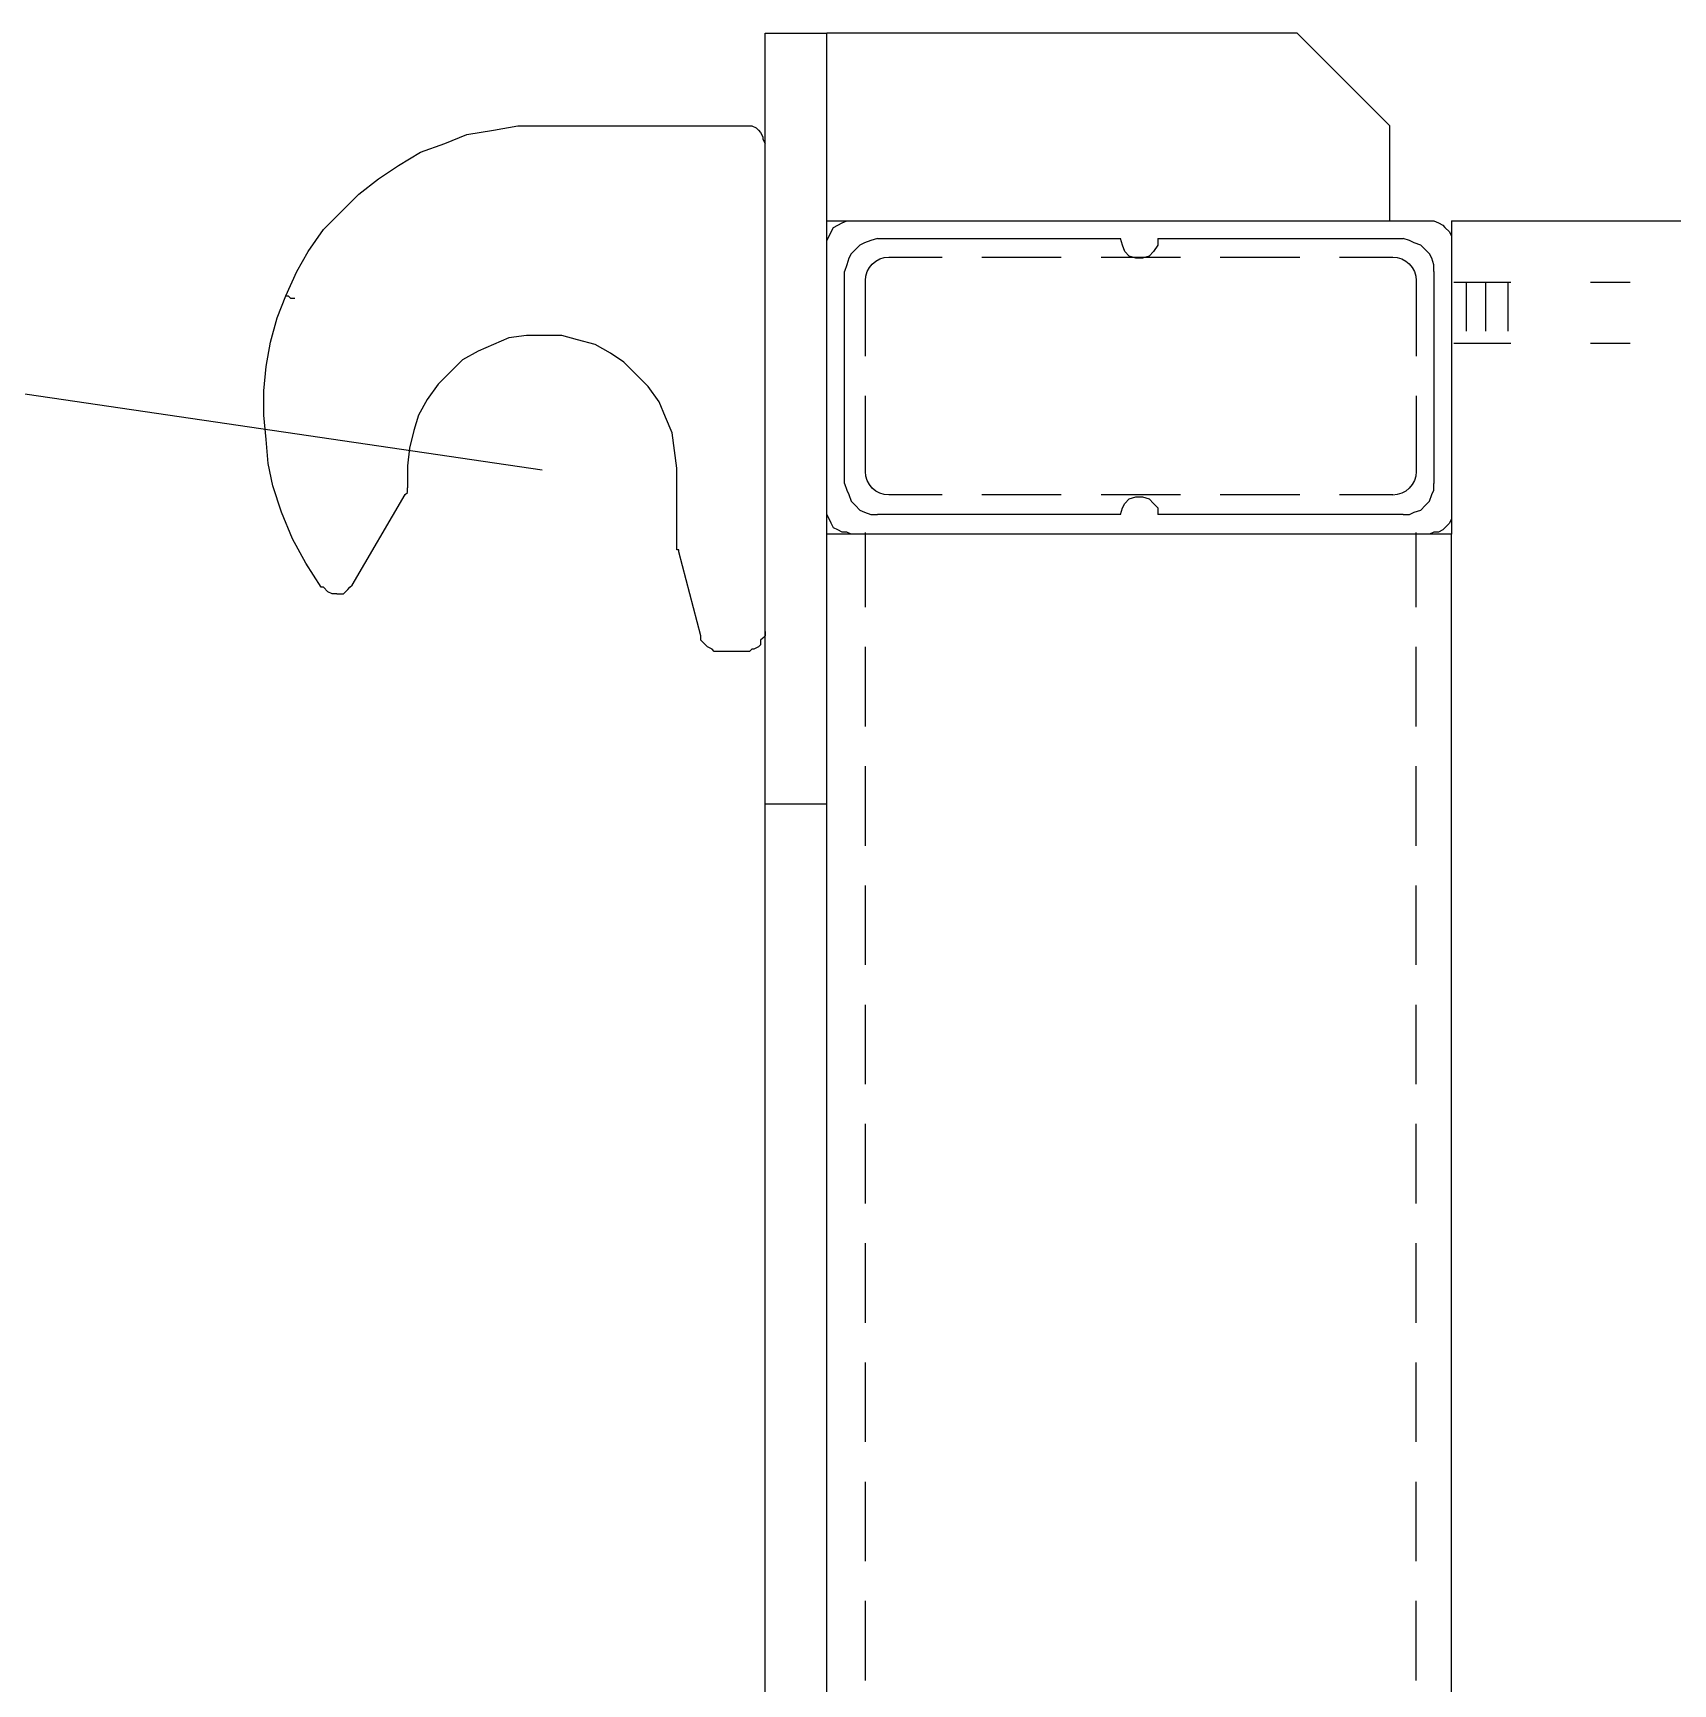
# Model space of a CAD drawing. Extents: x 3 to 294, y 5 to 205.
# Drawn here: x 179.51 to 205.71, y 157.56 to 183.94 of the extents above; entities that cross this region are included whole.
import ezdxf

# ---------------------------------------------------------------- set-up
doc = ezdxf.new("R2010")
doc.units = 0
doc.layers.get('0').update_dxf_attribs({"linetype": 'CONTINUOUS'})

msp = doc.modelspace()

# ---------------------------------------------------------------- linework, layer by layer
at = {"color": 7}
for points in [[(191.205556, 183.938333), (192.193333, 183.938333)], [(191.205556, 171.626389), (191.205556, 183.938333)], [(199.7075, 183.938333), (192.193333, 183.938333)], [(192.193333, 180.551667), (192.193333, 183.938333)], [(201.189167, 182.456667), (199.7075, 183.938333)], [(183.550278, 179.740278), (183.726667, 180.128333), (183.903056, 180.445833), (184.15, 180.798611), (184.432222, 181.080833), (184.714444, 181.363056), (185.031944, 181.61), (185.349444, 181.821667), (185.702222, 182.033333), (186.090278, 182.174444), (186.443056, 182.315556), (186.866389, 182.386111), (187.254444, 182.456667), (187.6425, 182.456667)], [(187.6425, 182.456667), (190.888056, 182.456667)], [(190.888056, 182.456667), (190.958611, 182.456667), (190.993889, 182.456667), (191.064444, 182.421389), (191.099722, 182.386111), (191.135, 182.350833), (191.170278, 182.280278), (191.170278, 182.245), (191.205556, 182.174444)], [(201.189167, 180.939722), (201.189167, 182.456667)], [(192.193333, 180.939722), (192.581389, 180.939722)], [(192.193333, 180.551667), (192.193333, 180.622222), (192.228611, 180.692778), (192.263889, 180.763333), (192.299167, 180.833889), (192.369722, 180.869167), (192.440278, 180.904444), (192.510833, 180.939722), (192.581389, 180.939722)], [(192.581389, 180.939722), (201.824167, 180.939722)], [(201.824167, 180.939722), (201.894722, 180.939722), (201.965278, 180.904444), (202.035833, 180.869167), (202.071111, 180.833889), (202.141667, 180.763333), (202.176944, 180.692778), (202.176944, 180.622222), (202.176944, 180.551667)], [(202.176944, 180.939722), (202.176944, 180.551667)], [(202.176944, 180.939722), (202.847222, 180.939722)], [(202.847222, 180.939722), (202.917778, 180.939722), (203.023611, 180.939722), (203.094167, 180.939722), (203.164722, 180.939722), (203.235278, 180.939722), (203.341111, 180.939722), (203.411667, 180.939722), (203.446944, 180.939722)], [(203.446944, 180.939722), (208.844444, 180.939722)], [(192.193333, 176.318333), (192.193333, 180.551667)], [(193.004722, 180.6575), (192.898889, 180.622222), (192.793056, 180.586944), (192.7225, 180.551667), (192.651944, 180.481111), (192.581389, 180.410556), (192.546111, 180.34), (192.510833, 180.234167), (192.475556, 180.128333)], [(193.004722, 180.6575), (196.885278, 180.6575)], [(197.485, 180.6575), (197.485, 180.551667), (197.414444, 180.445833), (197.343889, 180.375278), (197.238056, 180.34), (197.132222, 180.34), (197.026389, 180.375278), (196.955833, 180.445833), (196.920556, 180.551667), (196.885278, 180.6575)], [(197.485, 180.6575), (201.400833, 180.6575)], [(201.894722, 180.128333), (201.894722, 180.234167), (201.859444, 180.34), (201.824167, 180.410556), (201.753611, 180.481111), (201.683056, 180.551667), (201.577222, 180.586944), (201.506667, 180.622222), (201.400833, 180.6575)], [(202.176944, 180.551667), (202.176944, 176.318333)], [(192.810377, 179.983483), (192.817433, 180.056508), (192.838952, 180.127063), (192.873524, 180.191622), (192.920091, 180.248419), (192.976888, 180.295338), (193.041799, 180.329911), (193.112002, 180.351077), (193.18538, 180.358486)], [(193.185274, 180.35838), (194.035468, 180.35838)], [(194.670468, 180.35838), (195.940468, 180.35838)], [(196.575468, 180.35838), (197.845468, 180.35838)], [(198.480468, 180.35838), (199.750468, 180.35838)], [(200.385468, 180.35838), (201.23531, 180.35838)], [(201.235451, 180.35838), (201.308476, 180.351324), (201.379032, 180.329805), (201.44359, 180.295232), (201.500387, 180.248666), (201.547307, 180.191869), (201.581879, 180.126957), (201.603046, 180.056755), (201.610454, 179.983377)], [(192.475556, 176.741667), (192.475556, 180.128333)], [(192.810377, 178.775854), (192.810377, 179.983412)], [(201.610348, 179.983483), (201.610348, 178.775924)], [(201.894722, 180.128333), (201.894722, 176.741667)], [(202.210353, 179.9584), (202.410378, 179.9584)], [(202.410378, 179.9584), (202.410378, 179.175939)], [(202.410378, 179.9584), (202.720822, 179.9584)], [(202.720716, 179.9584), (202.720716, 179.175939)], [(202.720716, 179.9584), (203.074199, 179.9584)], [(203.074376, 179.9584), (203.074376, 179.175939)], [(203.074376, 179.9584), (203.125529, 179.9584)], [(204.395529, 179.9584), (205.030529, 179.9584)], [(183.338611, 176.706389), (183.268056, 177.059167), (183.232778, 177.447222), (183.1975, 177.835278), (183.1975, 178.223333), (183.232778, 178.611389), (183.303333, 178.999444), (183.409167, 179.3875), (183.550278, 179.740278)], [(183.550278, 179.740278), (183.585556, 179.740278), (183.620833, 179.705), (183.691389, 179.705)], [(189.794444, 176.988611), (189.759167, 177.270833), (189.723889, 177.553056), (189.618056, 177.8), (189.512222, 178.046944), (189.335833, 178.293889), (189.159444, 178.470278), (188.947778, 178.681944), (188.736111, 178.823056), (188.489167, 178.964167), (188.206944, 179.034722), (187.96, 179.105278), (187.677778, 179.105278), (187.395556, 179.105278), (187.113333, 179.07), (186.866389, 178.964167), (186.619444, 178.858333), (186.3725, 178.717222), (186.160833, 178.505556), (185.984444, 178.329167), (185.808056, 178.082222), (185.666944, 177.835278), (185.596389, 177.588333), (185.525833, 177.306111), (185.490556, 177.023889), (185.490556, 176.776944)], [(187.6425, 176.953333), (173.249167, 179.07)], [(202.210353, 178.983393), (202.410378, 178.983393)], [(202.410378, 178.983393), (202.720822, 178.983393)], [(202.720716, 178.983393), (203.074199, 178.983393)], [(203.074376, 178.983393), (203.125529, 178.983393)], [(204.395529, 178.983393), (205.030529, 178.983393)], [(192.810377, 176.933296), (192.810377, 178.140854)], [(201.610348, 178.140924), (201.610348, 176.933366)], [(189.794444, 176.353611), (189.794444, 176.988611)], [(184.114722, 175.083611), (183.867778, 175.471667), (183.656111, 175.859722), (183.479722, 176.283056), (183.338611, 176.706389)], [(185.490556, 176.776944), (185.490556, 176.741667)], [(185.490556, 176.741667), (185.490556, 176.671111)], [(192.475556, 176.741667), (192.510833, 176.635833), (192.546111, 176.565278), (192.581389, 176.459444), (192.651944, 176.388889), (192.7225, 176.318333), (192.793056, 176.283056), (192.898889, 176.247778), (193.004722, 176.247778)], [(193.185274, 176.558399), (193.112249, 176.565454), (193.041693, 176.586974), (192.977135, 176.621546), (192.920338, 176.668113), (192.873418, 176.72491), (192.838846, 176.789821), (192.817679, 176.860024), (192.810271, 176.933401)], [(201.610348, 176.933296), (201.603293, 176.860271), (201.581773, 176.789715), (201.547201, 176.725157), (201.500634, 176.668359), (201.443837, 176.62144), (201.378926, 176.586868), (201.308723, 176.565701), (201.235345, 176.558293)], [(201.400833, 176.247778), (201.506667, 176.247778), (201.577222, 176.283056), (201.683056, 176.318333), (201.753611, 176.388889), (201.824167, 176.459444), (201.859444, 176.565278), (201.894722, 176.635833), (201.894722, 176.741667)], [(184.608611, 175.118889), (185.455278, 176.565278)], [(185.455278, 176.565278), (185.490556, 176.600556), (185.490556, 176.635833), (185.490556, 176.671111)], [(194.035257, 176.558399), (193.185415, 176.558399)], [(195.940257, 176.558399), (194.670257, 176.558399)], [(197.845257, 176.558399), (196.575257, 176.558399)], [(196.885278, 176.247778), (196.920556, 176.353611), (196.955833, 176.424167), (197.026389, 176.494722), (197.132222, 176.53), (197.238056, 176.53), (197.343889, 176.494722), (197.414444, 176.424167), (197.485, 176.353611), (197.485, 176.247778)], [(199.750257, 176.558399), (198.480257, 176.558399)], [(201.235451, 176.558399), (200.385257, 176.558399)], [(189.794444, 175.789167), (189.794444, 175.895), (189.794444, 175.965556), (189.794444, 176.071389), (189.794444, 176.2125), (189.794444, 176.353611)], [(192.193333, 171.626389), (192.193333, 176.318333)], [(192.581389, 175.930278), (192.510833, 175.965556), (192.440278, 175.965556), (192.369722, 176.000833), (192.299167, 176.036111), (192.263889, 176.106667), (192.228611, 176.177222), (192.193333, 176.247778), (192.193333, 176.318333)], [(196.885278, 176.247778), (193.004722, 176.247778)], [(201.400833, 176.247778), (197.485, 176.247778)], [(202.176944, 176.318333), (202.176944, 176.247778), (202.176944, 176.177222), (202.141667, 176.106667), (202.071111, 176.036111), (202.035833, 176.000833), (201.965278, 175.965556), (201.894722, 175.965556), (201.824167, 175.930278)], [(202.176944, 176.318333), (202.176944, 175.930278)], [(192.581389, 175.930278), (192.510833, 175.930278), (192.440278, 175.930278), (192.369722, 175.930278), (192.299167, 175.930278), (192.263889, 175.930278), (192.228611, 175.930278), (192.193333, 175.930278)], [(201.824167, 175.930278), (192.581389, 175.930278)], [(192.810377, 174.765794), (192.810377, 175.958535)], [(201.610348, 174.765794), (201.610348, 175.958535)], [(202.176944, 175.930278), (202.141667, 175.930278), (202.071111, 175.930278), (202.035833, 175.930278), (201.965278, 175.930278), (201.894722, 175.930278), (201.824167, 175.930278)], [(202.176944, 142.451667), (202.176944, 175.930278)], [(189.794444, 175.753889), (189.794444, 175.789167)], [(189.829722, 175.648056), (189.829722, 175.683333), (189.794444, 175.683333), (189.794444, 175.753889)], [(190.1825, 174.3075), (189.829722, 175.648056)], [(184.361667, 174.977778), (184.291111, 174.977778), (184.220556, 175.013056), (184.15, 175.083611), (184.114722, 175.083611)], [(184.361667, 174.977778), (184.396944, 174.977778), (184.4675, 174.977778), (184.502778, 175.013056), (184.538056, 175.048333), (184.573333, 175.083611), (184.608611, 175.118889)], [(191.205556, 174.378056), (191.205556, 174.3075), (191.170278, 174.272222), (191.135, 174.236944), (191.135, 174.166389), (191.099722, 174.131111), (191.029167, 174.095833), (190.993889, 174.095833), (190.958611, 174.060556), (190.888056, 174.060556)], [(190.464722, 174.060556), (190.394167, 174.060556), (190.358889, 174.095833), (190.288333, 174.131111), (190.253056, 174.166389), (190.217778, 174.201667), (190.1825, 174.236944), (190.1825, 174.3075)], [(192.810377, 172.860794), (192.810377, 174.130794)], [(201.610348, 172.860794), (201.610348, 174.130794)], [(190.888056, 174.060556), (190.464722, 174.060556)], [(192.810377, 170.955794), (192.810377, 172.225794)], [(201.610348, 170.955794), (201.610348, 172.225794)], [(191.205556, 171.626389), (192.193333, 171.626389)], [(191.205556, 137.336389), (191.205556, 171.626389)], [(192.193333, 152.541111), (192.193333, 171.626389)], [(192.810377, 169.050794), (192.810377, 170.320794)], [(201.610348, 169.050794), (201.610348, 170.320794)], [(192.810377, 167.145794), (192.810377, 168.415794)], [(201.610348, 167.145794), (201.610348, 168.415794)], [(192.810377, 165.240794), (192.810377, 166.510794)], [(201.610348, 165.240794), (201.610348, 166.510794)], [(192.810377, 163.335794), (192.810377, 164.605794)], [(201.610348, 163.335794), (201.610348, 164.605794)], [(192.810377, 161.430794), (192.810377, 162.700794)], [(201.610348, 161.430794), (201.610348, 162.700794)], [(192.810377, 159.525794), (192.810377, 160.795794)], [(201.610348, 159.525794), (201.610348, 160.795794)], [(192.810377, 157.620794), (192.810377, 158.890794)], [(201.610348, 157.620794), (201.610348, 158.890794)]]:
    msp.add_lwpolyline(points, dxfattribs=at)

doc.saveas('drawing.dxf')
